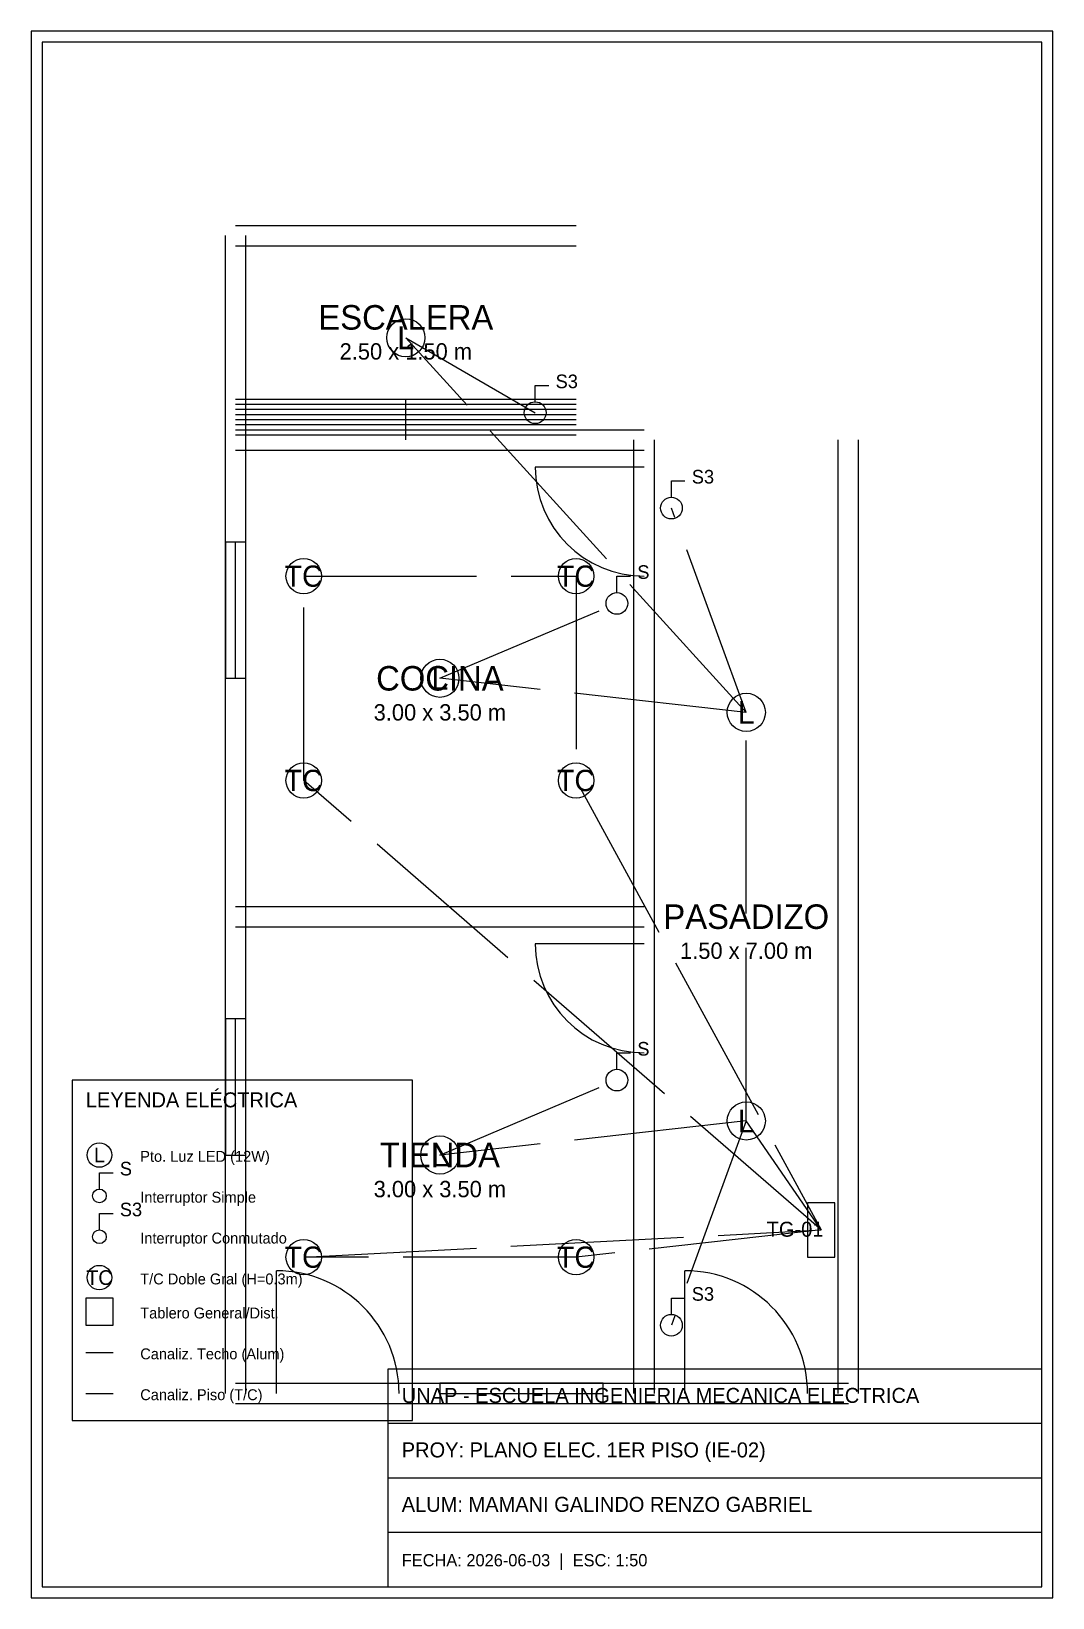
# Model space of a CAD drawing. Header units: metres. Extents: x -1.5 to 6, y -1.5 to 10.
import ezdxf
from ezdxf.enums import TextEntityAlignment as Align

# ---------------------------------------------------------------- set-up
doc = ezdxf.new("R2010")
doc.units = ezdxf.units.M
doc.linetypes.add('DASHED', pattern=[1.524, 1.27, -0.254])
for name, color, linetype in [('ELEC_ALUMBRADO', 3, 'Continuous'), ('ELEC_CONDUIT', 3, 'Continuous'), ('ELEC_TOMACORRIENTES', 6, 'Continuous'), ('ESCALERAS', 8, 'Continuous'), ('MARCO', 7, 'Continuous'), ('MUROS', 8, 'Continuous'), ('PUERTAS', 8, 'Continuous'), ('TEXTOS', 8, 'Continuous'), ('VENTANAS', 8, 'Continuous')]:
    doc.layers.add(name, color=color, linetype=linetype)

msp = doc.modelspace()

# ---------------------------------------------------------------- linework, layer by layer
at = {"layer": 'ELEC_ALUMBRADO', "color": 3}
for p, q in [((2.2, 7.28), (2.2, 7.4)), ((2.2, 7.4), (2.3, 7.4)), ((3.2, 6.58), (3.2, 6.7)), ((3.2, 6.7), (3.3, 6.7)), ((2.8, 5.88), (2.8, 6)), ((2.8, 6), (2.9, 6)), ((2.8, 2.38), (2.8, 2.5)), ((2.8, 2.5), (2.9, 2.5)), ((3.2, 0.58), (3.2, 0.7)), ((3.2, 0.7), (3.3, 0.7))]:
    msp.add_line(p, q, dxfattribs=at)
at = {"layer": 'ELEC_ALUMBRADO', "color": 1}
msp.add_lwpolyline([(4.2, 1), (4.4, 1), (4.4, 1.4), (4.2, 1.4)], close=True, dxfattribs=at)
at = {"layer": 'ELEC_ALUMBRADO', "color": 3}
for centre, radius in [((1.25, 7.75), 0.14), ((2.2, 7.2), 0.08), ((3.2, 6.5), 0.08), ((2.8, 5.8), 0.08), ((1.5, 5.25), 0.14), ((3.75, 5), 0.14), ((2.8, 2.3), 0.08), ((3.75, 2), 0.14), ((1.5, 1.75), 0.14), ((3.2, 0.5), 0.08)]:
    msp.add_circle(centre, radius, dxfattribs=at)
at = {"layer": 'ELEC_CONDUIT', "color": 3, "linetype": 'DASHED'}
for p, q in [((3.75, 5), (1.25, 7.75)), ((1.25, 7.75), (2.2, 7.2)), ((3.75, 5), (3.2, 6.5)), ((1.5, 5.25), (2.8, 5.8)), ((3.75, 5), (1.5, 5.25)), ((3.75, 2), (3.75, 5)), ((1.5, 1.75), (2.8, 2.3)), ((3.75, 2), (1.5, 1.75)), ((3.75, 2), (3.2, 0.5)), ((4.3, 1.2), (3.75, 2))]:
    msp.add_line(p, q, dxfattribs=at)
at = {"layer": 'ELEC_CONDUIT', "color": 6, "linetype": 'DASHED'}
for p, q in [((0.5, 4.5), (0.5, 6)), ((0.5, 6), (2.5, 6)), ((2.5, 6), (2.5, 4.5)), ((4.3, 1.2), (0.5, 4.5)), ((2.5, 4.5), (4.3, 1.2)), ((0.5, 1), (4.3, 1.2)), ((4.3, 1.2), (2.5, 1)), ((2.5, 1), (0.5, 1))]:
    msp.add_line(p, q, dxfattribs=at)
at = {"layer": 'ELEC_TOMACORRIENTES', "color": 6}
for centre in [(0.5, 6), (2.5, 6), (0.5, 4.5), (2.5, 4.5), (0.5, 1), (2.5, 1)]:
    msp.add_circle(centre, 0.13, dxfattribs=at)
at = {"layer": 'ESCALERAS', "color": 8}
for p, q in [((0, 7.3), (2.5, 7.3)), ((0, 7.2625), (1.25, 7.2625)), ((1.25, 7), (1.25, 7.3)), ((1.25, 7.2625), (2.5, 7.2625)), ((0, 7.225), (1.25, 7.225)), ((0, 7.1875), (1.25, 7.1875)), ((0, 7.15), (1.25, 7.15)), ((1.25, 7.225), (2.5, 7.225)), ((1.25, 7.1875), (2.5, 7.1875)), ((1.25, 7.15), (2.5, 7.15)), ((0, 7.1125), (1.25, 7.1125)), ((0, 7.075), (1.25, 7.075)), ((0, 7.0375), (1.25, 7.0375)), ((1.25, 7.1125), (2.5, 7.1125)), ((1.25, 7.075), (2.5, 7.075)), ((1.25, 7.0375), (2.5, 7.0375))]:
    msp.add_line(p, q, dxfattribs=at)
at = {"layer": 'MARCO', "color": 7}
for p, q in [((6, 10), (-1.5, 10)), ((-1.5, 10), (-1.5, -1.5)), ((5.92, 9.92), (-1.42, 9.92)), ((-1.42, 9.92), (-1.42, -1.42)), ((5.92, -1.42), (5.92, 9.92)), ((6, -1.5), (6, 10)), ((1.12, -1.42), (1.12, 0.18)), ((1.12, 0.18), (5.92, 0.18)), ((1.12, -0.22), (5.92, -0.22)), ((1.12, -0.62), (5.92, -0.62)), ((1.12, -1.02), (5.92, -1.02)), ((-1.42, -1.42), (5.92, -1.42)), ((-1.5, -1.5), (6, -1.5))]:
    msp.add_line(p, q, dxfattribs=at)
at = {"layer": 'MUROS', "color": 8}
for p, q in [((0, 8.575), (2.5, 8.575)), ((-0.075, 7), (-0.075, 8.5)), ((0, 8.425), (2.5, 8.425)), ((0.075, 7), (0.075, 8.5)), ((0, 7.075), (3, 7.075)), ((0, 7.075), (2.5, 7.075)), ((-0.075, 3.5), (-0.075, 7)), ((0, 6.925), (3, 6.925)), ((0, 6.925), (2.5, 6.925)), ((0.075, 3.5), (0.075, 7)), ((2.925, 3.5), (2.925, 7)), ((2.925, 0), (2.925, 7)), ((3.075, 3.5), (3.075, 7)), ((3.075, 0), (3.075, 7)), ((4.425, 0), (4.425, 7)), ((4.575, 0), (4.575, 7)), ((0, 3.575), (3, 3.575)), ((-0.075, 0), (-0.075, 3.5)), ((0.075, 0), (0.075, 3.5)), ((2.925, 0), (2.925, 3.5)), ((3.075, 0), (3.075, 3.5)), ((0, 3.425), (3, 3.425)), ((0, 0.075), (3, 0.075)), ((3, 0.075), (4.5, 0.075)), ((0, -0.075), (3, -0.075)), ((3, -0.075), (4.5, -0.075))]:
    msp.add_line(p, q, dxfattribs=at)
at = {"layer": 'PUERTAS', "color": 2}
for p, q in [((3, 6.8), (2.2, 6.8)), ((3, 3.3), (2.2, 3.3)), ((0.3, 0), (0.3, 0.9)), ((3.3, 0), (3.3, 0.9))]:
    msp.add_line(p, q, dxfattribs=at)
for centre, radius, start, end in [((3, 6.8), 0.8, 180, 270), ((3, 3.3), 0.8, 180, 270), ((0.3, 0), 0.9, 0, 90), ((3.3, 0), 0.9, 0, 90)]:
    msp.add_arc(centre, radius, start, end, dxfattribs=at)
at = {"layer": 'TEXTOS', "color": 3}
for p, q in [((-1, 1.5), (-1, 1.62)), ((-1, 1.62), (-0.9, 1.62)), ((-1, 1.2), (-1, 1.32)), ((-1, 1.32), (-0.9, 1.32))]:
    msp.add_line(p, q, dxfattribs=at)
at = {"layer": 'TEXTOS', "color": 3, "linetype": 'DASHED'}
msp.add_line((-1.1, 0.3), (-0.9, 0.3), dxfattribs=at)
at = {"layer": 'TEXTOS', "color": 6, "linetype": 'DASHED'}
msp.add_line((-1.1, 0), (-0.9, 0), dxfattribs=at)
at = {"layer": 'TEXTOS', "color": 8}
msp.add_lwpolyline([(-1.2, -0.2), (1.3, -0.2), (1.3, 2.3), (-1.2, 2.3)], close=True, dxfattribs=at)
at = {"layer": 'TEXTOS', "color": 1}
msp.add_lwpolyline([(-1.1, 0.5), (-0.9, 0.5), (-0.9, 0.7), (-1.1, 0.7)], close=True, dxfattribs=at)
at = {"layer": 'TEXTOS', "color": 3}
for centre, radius in [((-1, 1.75), 0.09), ((-1, 1.45), 0.05), ((-1, 1.15), 0.05)]:
    msp.add_circle(centre, radius, dxfattribs=at)
at = {"layer": 'TEXTOS', "color": 6}
msp.add_circle((-1, 0.85), 0.09, dxfattribs=at)
at = {"layer": 'VENTANAS', "color": 4}
for p, q in [((0.075, 6.25), (-0.075, 6.25)), ((-0.075, 6.25), (-0.075, 5.25)), ((0, 5.25), (0, 6.25)), ((0.075, 5.25), (0.075, 6.25)), ((-0.075, 5.25), (0.075, 5.25)), ((0.075, 2.75), (-0.075, 2.75)), ((-0.075, 2.75), (-0.075, 1.75)), ((0, 1.75), (0, 2.75)), ((0.075, 1.75), (0.075, 2.75)), ((-0.075, 1.75), (0.075, 1.75)), ((2.7, 0.075), (1.5, 0.075)), ((1.5, 0.075), (1.5, -0.075)), ((1.5, 0), (2.7, 0)), ((2.7, -0.075), (2.7, 0.075)), ((1.5, -0.075), (2.7, -0.075))]:
    msp.add_line(p, q, dxfattribs=at)

# ---------------------------------------------------------------- texts
at = {"layer": 'ELEC_ALUMBRADO', "color": 3}
for p in [(1.25, 7.75), (1.5, 5.25), (3.75, 5), (3.75, 2), (1.5, 1.75)]:
    msp.add_text('L', height=0.168, dxfattribs=at).set_placement(p, align=Align.MIDDLE_CENTER)
for s, p in [('S3', (2.35, 7.38)), ('S3', (3.35, 6.68)), ('S', (2.95, 5.98)), ('S', (2.95, 2.48)), ('S3', (3.35, 0.68))]:
    msp.add_text(s, height=0.1, dxfattribs=at).set_placement(p)
at = {"layer": 'ELEC_ALUMBRADO', "color": 1}
msp.add_text('TG-01', height=0.11, dxfattribs=at).set_placement((3.9, 1.15))
at = {"layer": 'ELEC_TOMACORRIENTES', "color": 6}
for p in [(0.5, 6), (2.5, 6), (0.5, 4.5), (2.5, 4.5), (0.5, 1), (2.5, 1)]:
    msp.add_text('TC', height=0.156, dxfattribs=at).set_placement(p, align=Align.MIDDLE_CENTER)
at = {"layer": 'TEXTOS', "color": 8}
for s, height, p in [('ESCALERA', 0.18, (1.25, 7.9)), ('2.50 x 1.50 m', 0.12, (1.25, 7.65)), ('COCINA', 0.18, (1.5, 5.25)), ('3.00 x 3.50 m', 0.12, (1.5, 5)), ('PASADIZO', 0.18, (3.75, 3.5)), ('1.50 x 7.00 m', 0.12, (3.75, 3.25)), ('TIENDA', 0.18, (1.5, 1.75)), ('3.00 x 3.50 m', 0.12, (1.5, 1.5))]:
    msp.add_text(s, height=height, dxfattribs=at).set_placement(p, align=Align.MIDDLE_CENTER)
at = {"layer": 'TEXTOS', "color": 7}
for s, height, p in [('LEYENDA ELÉCTRICA', 0.11, (-1.1, 2.1)), ('Pto. Luz LED (12W)', 0.08, (-0.7, 1.7)), ('Interruptor Simple', 0.08, (-0.7, 1.4)), ('Interruptor Conmutado', 0.08, (-0.7, 1.1)), ('T/C Doble Gral (H=0.3m)', 0.08, (-0.7, 0.8)), ('Tablero General/Dist.', 0.08, (-0.7, 0.55)), ('Canaliz. Techo (Alum)', 0.08, (-0.7, 0.25)), ('Canaliz. Piso (T/C)', 0.08, (-0.7, -0.05)), ('UNAP - ESCUELA INGENIERIA MECANICA ELECTRICA', 0.11, (1.22, -0.07)), ('PROY: PLANO ELEC. 1ER PISO (IE-02)', 0.11, (1.22, -0.47)), ('ALUM: MAMANI GALINDO RENZO GABRIEL', 0.11, (1.22, -0.87)), ('FECHA: 2026-06-03  |  ESC: 1:50', 0.09, (1.22, -1.27))]:
    msp.add_text(s, height=height, dxfattribs=at).set_placement(p)
at = {"layer": 'TEXTOS', "color": 3}
msp.add_text('L', height=0.108, dxfattribs=at).set_placement((-1, 1.75), align=Align.MIDDLE_CENTER)
for s, p in [('S', (-0.85, 1.6)), ('S3', (-0.85, 1.3))]:
    msp.add_text(s, height=0.1, dxfattribs=at).set_placement(p)
at = {"layer": 'TEXTOS', "color": 6}
msp.add_text('TC', height=0.108, dxfattribs=at).set_placement((-1, 0.85), align=Align.MIDDLE_CENTER)

doc.saveas('drawing.dxf')
